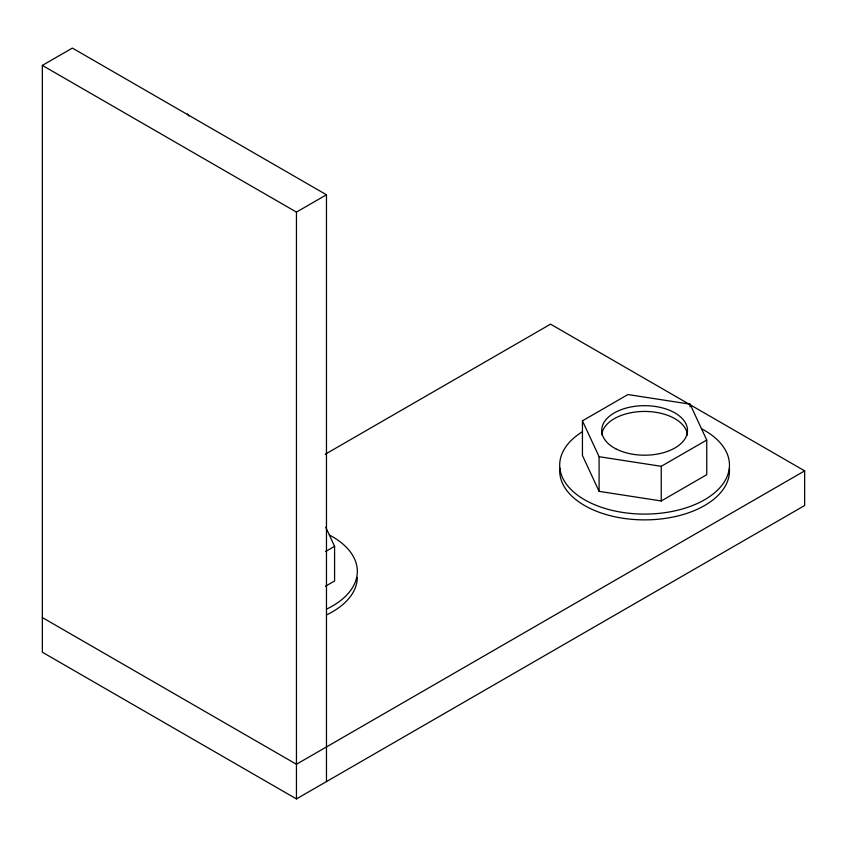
<?xml version="1.0" encoding="UTF-8"?>
<svg xmlns="http://www.w3.org/2000/svg" width="847" height="847" viewBox="0 0 847 847"><rect width="100%" height="100%" fill="white"/><g stroke="black" fill="none" stroke-linecap="round" stroke-linejoin="round"><path stroke-width="1.27" d="M325.184 454.278L550.55 324.157L804.65 470.868L804.65 505.521L296.45 798.922L42.35 652.222L42.35 65.399L72.366 48.078L326.466 194.778L326.466 781.601M42.35 65.399L296.45 212.099L326.466 194.778M325.492 551.577L334.586 546.326L325.714 527.183M582.44 420.821L627.934 394.554L690.083 404.167L706.737 440.048L706.737 474.701L661.242 500.969L599.094 491.355L582.44 455.474L582.44 420.821L599.094 456.702L599.094 491.355M325.492 586.23L334.586 580.978L334.586 546.326M599.094 456.702L661.242 466.316L706.737 440.048M804.65 470.868L296.45 764.269L42.35 617.569M187.409 113.943L189.05 115.986M690.083 404.167L690.083 406.729M661.242 466.316L661.242 500.969M296.45 212.099L296.45 798.922M701.771 428.868A84.891 49.01 0 0 1 707.086 498.248A84.891 49.01 0 0 1 586.897 501.043A84.891 49.01 0 0 1 582.545 431.642M729.383 468.603A84.891 49.01 0 0 1 644.091 519.878A84.891 49.01 0 0 1 559.846 468.031M601.762 434.818A42.89 24.764 0 0 1 644.747 411.441A42.89 24.764 0 0 1 687.436 435.009M329.631 535.145A84.891 49.01 0 0 1 326.635 609.078M357.328 577.421A84.891 49.01 0 0 1 326.635 614.858M615.758 448.772A42.89 24.764 0 0 0 686.515 435.676A42.89 24.764 0 0 0 631.491 406.856A42.89 24.764 0 0 0 615.758 448.772"/></g></svg>
